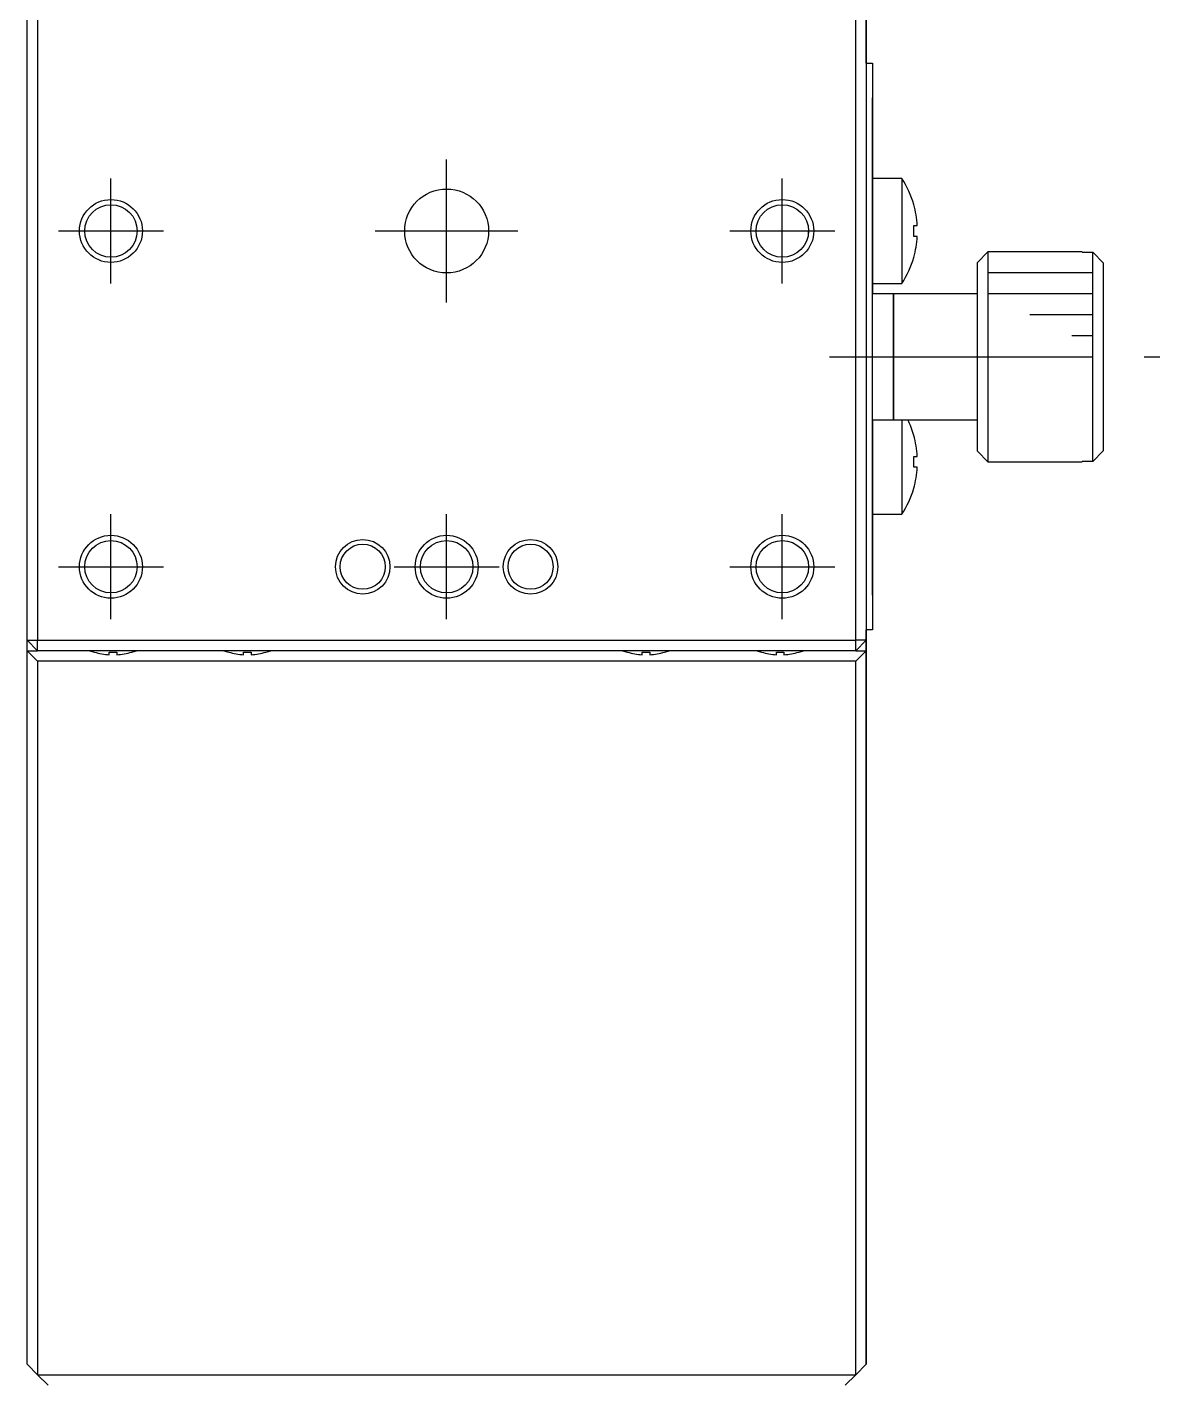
# Model space of a CAD drawing. Extents: x -213 to 364, y 25 to 498.
# Drawn here: x -14.4 to 39.6, y 71.7 to 136.2 of the extents above; entities that cross this region are included whole.
import ezdxf

# ---------------------------------------------------------------- set-up
doc = ezdxf.new("R2010")
doc.units = 0
doc.header["$LTSCALE"] = 10
doc.linetypes.add('CENTER', pattern=[2, 1.25, -0.25, 0.25, -0.25])
doc.layers.get('0').update_dxf_attribs({"linetype": 'CONTINUOUS'})
doc.layers.add('CENTER', color=1, linetype='CENTER')

msp = doc.modelspace()

# ---------------------------------------------------------------- linework, layer by layer
at = {"color": 7, "linetype": 'CONTINUOUS'}
for p, q in [((-14.429788, 106.980664), (-14.429788, 145.980664)), ((-13.929788, 145.980664), (-13.929788, 106.980664)), ((25.070212, 106.980664), (25.070212, 145.980664)), ((25.570212, 145.980664), (25.570212, 106.980664)), ((25.570212, 134.480664), (25.570212, 140.980669)), ((25.570212, 134.480664), (25.870212, 134.480664)), ((25.870212, 134.480664), (25.870212, 132.480664)), ((25.870212, 134.480664), (25.870212, 132.480664)), ((25.870214, 131.180664), (25.870214, 132.830664)), ((25.870214, 131.180664), (25.870214, 132.830664)), ((25.870212, 109.480664), (25.870212, 132.480664)), ((25.870212, 132.480664), (25.870212, 128.980664)), ((25.870212, 123.049224), (25.870214, 131.180664)), ((25.870214, 131.180664), (25.870213, 123.480664)), ((27.26187, 128.980664), (25.870212, 128.980664)), ((27.26187, 128.980664), (27.26187, 123.980664)), ((27.832793, 127.739253), (27.839648, 127.742597)), ((27.832793, 127.739253), (27.839648, 127.742597)), ((27.832793, 126.740664), (28.005165, 126.740664)), ((27.832793, 126.220664), (27.832793, 126.740664)), ((28.005165, 126.220664), (27.832793, 126.220664)), ((27.839648, 125.218731), (27.832793, 125.222074)), ((27.839648, 125.218731), (27.832793, 125.222074)), ((31.370212, 125.480664), (30.870212, 124.980664)), ((31.370212, 125.480664), (31.370212, 115.480664)), ((35.870212, 125.480664), (31.370212, 125.480664)), ((35.870212, 125.480664), (35.870212, 125.464638)), ((35.870212, 125.480664), (35.870212, 125.464638)), ((35.870212, 125.464638), (36.370212, 125.464638)), ((36.370212, 115.496689), (36.370212, 125.464638)), ((36.370212, 125.464638), (36.870212, 124.962851)), ((30.870212, 115.980664), (30.870212, 124.980664)), ((36.870212, 124.962851), (36.870212, 115.998477)), ((36.870212, 124.962851), (36.870212, 115.998477)), ((25.870212, 123.980664), (25.870212, 123.480664)), ((25.870212, 123.980664), (27.26187, 123.980664)), ((26.870212, 123.480664), (25.870212, 123.480664)), ((26.870212, 123.480664), (26.870212, 117.480664)), ((26.870212, 117.480664), (26.870212, 123.480664)), ((30.870212, 123.480664), (26.870212, 123.480664)), ((25.870214, 110.780664), (25.870212, 117.912104)), ((25.870212, 117.480664), (26.870212, 117.480664)), ((25.870213, 117.480664), (25.870214, 110.780664)), ((26.870212, 117.480664), (30.870212, 117.480664)), ((27.26187, 117.480664), (27.26187, 112.980664)), ((27.832793, 116.739253), (27.839648, 116.742597)), ((27.832793, 116.739253), (27.839648, 116.742597)), ((27.832793, 115.740664), (28.005165, 115.740664)), ((27.832793, 115.220664), (27.832793, 115.740664)), ((30.870212, 115.980664), (31.370212, 115.480664)), ((31.370212, 115.480664), (35.870212, 115.480664)), ((35.870212, 115.496689), (35.870212, 115.480664)), ((36.370212, 115.496689), (35.870212, 115.496689)), ((35.870212, 115.496689), (35.870212, 115.480664)), ((36.870212, 115.998477), (36.370212, 115.496689)), ((28.005165, 115.220664), (27.832793, 115.220664)), ((27.839648, 114.218731), (27.832793, 114.222074)), ((27.839648, 114.218731), (27.832793, 114.222074)), ((25.870212, 112.980664), (25.870212, 109.480664)), ((25.870212, 112.980664), (27.26187, 112.980664)), ((25.870214, 109.130664), (25.870214, 110.780664)), ((25.870214, 109.130664), (25.870214, 110.780664)), ((25.870212, 109.480664), (25.870212, 107.480664)), ((25.870212, 109.480664), (25.870212, 107.480664)), ((25.870212, 107.480664), (25.570212, 107.480664)), ((25.570212, 106.980664), (25.570212, 107.480664)), ((-14.429788, 106.980664), (-13.929788, 106.980664)), ((-14.429788, 106.980664), (-13.929788, 106.480664)), ((-14.429788, 106.480664), (-14.429788, 106.980664)), ((-14.429788, 106.480664), (-13.929788, 105.980664)), ((-14.429788, 106.480664), (-13.929788, 106.480664)), ((-14.429788, 72.480664), (-14.429788, 106.480664)), ((-13.929788, 106.480664), (-13.929788, 106.980664)), ((-13.929788, 106.980664), (25.070212, 106.980664)), ((25.070212, 106.480664), (-13.929788, 106.480664)), ((-11.218404, 106.40652), (-11.216149, 106.411142)), ((-11.218404, 106.40652), (-11.216149, 106.411142)), ((-10.509788, 106.411142), (-10.149788, 106.411142)), ((-10.509788, 106.290805), (-10.509788, 106.411142)), ((-10.509788, 106.290805), (-10.509788, 106.411142)), ((-10.149788, 106.411142), (-10.149788, 106.290805)), ((-9.443426, 106.411142), (-9.441172, 106.40652)), ((-4.818404, 106.40652), (-4.816149, 106.411142)), ((-4.818404, 106.40652), (-4.816149, 106.411142)), ((-4.109788, 106.411142), (-3.749788, 106.411142)), ((-4.109788, 106.290805), (-4.109788, 106.411142)), ((-4.109788, 106.290805), (-4.109788, 106.411142)), ((-3.749788, 106.411142), (-3.749788, 106.290805)), ((-3.043426, 106.411142), (-3.041172, 106.40652)), ((14.181596, 106.40652), (14.183851, 106.411142)), ((14.181596, 106.40652), (14.183851, 106.411142)), ((14.890212, 106.411142), (15.250212, 106.411142)), ((14.890212, 106.290805), (14.890212, 106.411142)), ((14.890212, 106.290805), (14.890212, 106.411142)), ((15.250212, 106.411142), (15.250212, 106.290805)), ((15.956574, 106.411142), (15.958828, 106.40652)), ((20.581596, 106.40652), (20.583851, 106.411142)), ((20.581596, 106.40652), (20.583851, 106.411142)), ((21.290212, 106.411142), (21.650212, 106.411142)), ((21.290212, 106.290805), (21.290212, 106.411142)), ((21.290212, 106.290805), (21.290212, 106.411142)), ((21.650212, 106.411142), (21.650212, 106.290805)), ((22.356574, 106.411142), (22.358828, 106.40652)), ((25.070212, 106.480664), (25.070212, 106.980664)), ((25.570212, 106.980664), (25.070212, 106.980664)), ((25.070212, 106.480664), (25.570212, 106.980664)), ((25.570212, 106.980664), (25.070212, 106.480664)), ((25.070212, 105.980664), (25.570212, 106.480664)), ((25.070212, 106.480664), (25.570212, 106.480664)), ((25.570212, 106.980664), (25.570212, 106.480664)), ((25.570212, 106.480664), (25.570212, 106.980664)), ((25.570212, 106.480664), (25.570212, 72.480664)), ((25.570212, 76.480664), (25.570212, 106.480664)), ((25.070212, 105.980664), (-13.929788, 105.980664)), ((-13.929788, 105.980664), (-13.929788, 71.980664)), ((25.070212, 71.980664), (25.070212, 105.980664)), ((25.570212, 76.432769), (25.570212, 76.480664)), ((25.570212, 72.480664), (25.570212, 76.432769)), ((-13.929788, 71.980664), (-14.429788, 72.480664)), ((25.570212, 72.480664), (25.070212, 71.980664)), ((25.070212, 71.980664), (25.570212, 72.480664)), ((-13.429788, 71.480664), (-13.929788, 71.980664)), ((-13.929788, 71.980664), (25.070212, 71.980664)), ((25.070212, 71.980664), (24.570212, 71.480664)), ((24.570212, 71.480664), (25.070212, 71.980664))]:
    msp.add_line(p, q, dxfattribs=at)
at = {"color": 3, "linetype": 'CONTINUOUS'}
for p, q in [((22.812106, 126.338539), (22.820212, 126.480664)), ((36.370212, 124.480664), (31.370212, 124.480664)), ((36.370212, 123.480664), (31.370212, 123.480664)), ((36.370212, 122.480664), (33.370212, 122.480664)), ((36.370212, 121.480664), (35.370212, 121.480664))]:
    msp.add_line(p, q, dxfattribs=at)
at = {"color": 7, "linetype": 'CONTINUOUS'}
for centre, radius in [((5.570212, 126.480664), 2), ((-10.429788, 126.480664), 1.25), ((21.570212, 126.480664), 1.25), ((-10.429788, 110.480664), 1.25), ((1.570212, 110.480664), 1.075), ((5.570212, 110.480664), 1.25), ((9.570212, 110.480664), 1.075), ((21.570212, 110.480664), 1.25)]:
    msp.add_circle(centre, radius, dxfattribs=at)
at = {"color": 3, "linetype": 'CONTINUOUS'}
for centre, radius in [((-10.429788, 126.480664), 1.5), ((21.570212, 126.480664), 1.5), ((-10.429788, 110.480664), 1.5), ((1.570212, 110.480664), 1.3), ((5.570212, 110.480664), 1.5), ((9.570212, 110.480664), 1.3), ((21.570212, 110.480664), 1.5)]:
    msp.add_circle(centre, radius, dxfattribs=at)
at = {"color": 7, "linetype": 'CONTINUOUS'}
for centre, radius, start, end in [((23.520212, 126.480664), 4.5, 16.285843, 33.748989), ((23.520212, 126.480664), 4.492483, 3.317816, 16.26943), ((23.520212, 126.480664), 4.492483, 343.73057, 356.682184), ((23.520212, 126.480664), 4.5, 326.251011, 343.714157), ((23.520212, 115.480664), 4.5, 16.285843, 26.3878), ((23.520212, 115.480664), 4.492483, 3.317816, 16.26943), ((23.520212, 115.480664), 4.492483, 343.73057, 356.682184), ((23.520212, 115.480664), 4.5, 326.251011, 343.714157), ((-10.329788, 109.480664), 3.2, 249.635865, 253.877467), ((-10.329788, 109.480664), 3.194933, 253.893288, 266.770291), ((-10.329788, 109.480664), 3.194933, 273.229709, 286.106712), ((-10.329788, 109.480664), 3.2, 286.122533, 290.364135), ((-3.929788, 109.480664), 3.2, 249.635865, 253.877467), ((-3.929788, 109.480664), 3.194933, 253.893288, 266.770291), ((-3.929788, 109.480664), 3.194933, 273.229709, 286.106712), ((-3.929788, 109.480664), 3.2, 286.122533, 290.364135), ((15.070212, 109.480664), 3.2, 249.635865, 253.877467), ((15.070212, 109.480664), 3.194933, 253.893288, 266.770291), ((15.070212, 109.480664), 3.194933, 273.229709, 286.106712), ((15.070212, 109.480664), 3.2, 286.122533, 290.364135), ((21.470212, 109.480664), 3.2, 249.635865, 253.877467), ((21.470212, 109.480664), 3.194933, 253.893288, 266.770291), ((21.470212, 109.480664), 3.194933, 273.229709, 286.106712), ((21.470212, 109.480664), 3.2, 286.122533, 290.364135)]:
    msp.add_arc(centre, radius, start, end, dxfattribs=at)
at = {"layer": 'CENTER', "color": 1, "linetype": 'CENTER'}
for p, q in [((5.570212, 123.080664), (5.570212, 129.880664)), ((-10.429788, 123.980664), (-10.429788, 128.980664)), ((21.570212, 123.980664), (21.570212, 128.980664)), ((-12.929788, 126.480664), (-7.929788, 126.480664)), ((2.170212, 126.480664), (8.970212, 126.480664)), ((19.070212, 126.480664), (24.070212, 126.480664)), ((23.820212, 120.480664), (39.570212, 120.480664)), ((-10.429788, 107.980664), (-10.429788, 112.980664)), ((5.570212, 107.980664), (5.570212, 112.980664)), ((21.570212, 107.980664), (21.570212, 112.980664)), ((-12.929788, 110.480664), (-7.929788, 110.480664)), ((3.070212, 110.480664), (8.070212, 110.480664)), ((19.070212, 110.480664), (24.070212, 110.480664))]:
    msp.add_line(p, q, dxfattribs=at)

doc.saveas('drawing.dxf')
